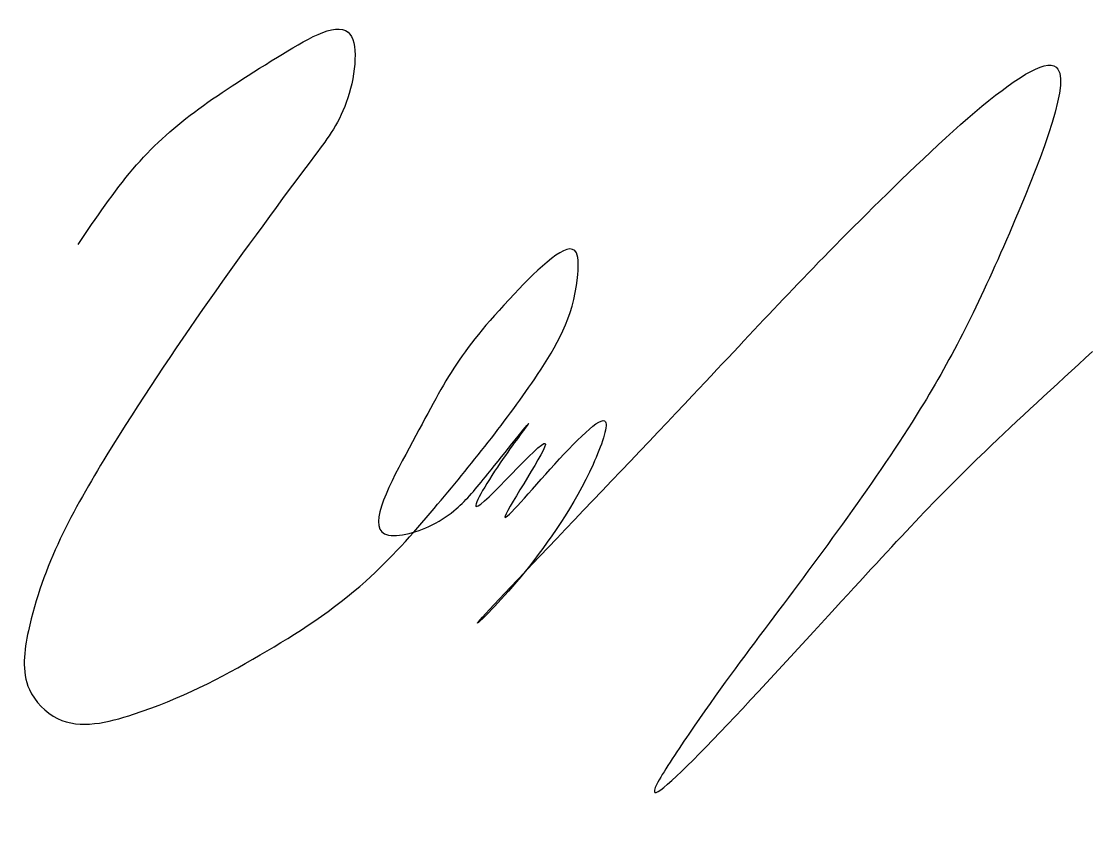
# Model space of a CAD drawing. Header units: millimetres. Extents: x -1039 to 3660, y -1161 to 2370.
import ezdxf

# ---------------------------------------------------------------- set-up
doc = ezdxf.new("R2010")
doc.units = ezdxf.units.MM

msp = doc.modelspace()

# ---------------------------------------------------------------- linework, layer by layer
at = {"color": 5}
msp.add_spline([(-789.8, 1392.5), (-549.5, 1723), (84.1, 2213.6), (393.9, 2323.7), (392.7, 2034.6), (251.2, 1786.8), (-663.8, 469.7), (-1008.1, -302.2), (-1004, -559), (-880.3, -686.8), (-546.9, -667.9), (8.8, -408.1), (472, -83.9), (771.7, 234.8), (1225.1, 822), (1400.1, 1245.4), (1395.4, 1355.2), (1123.5, 1175.8), (662, 499.1), (553.9, 122.9), (762.3, 162.1), (868.6, 232.9), (1006.8, 385.8), (1186.4, 607.5), (1074, 452.9), (956.4, 243.1), (1258.7, 520), (1082.4, 201.2), (1523.3, 614.6), (1468.5, 427.7), (965.4, -266.1), (1905.1, 729.7), (2669, 1526.7), (3508, 2161.3), (3294.6, 1441.8), (2904.1, 671), (2240.9, -268.6), (1888.3, -755.2), (1748.6, -974.7), (2501.1, -235), (3189.5, 486.4), (3659.7, 922.7)], degree=3, dxfattribs=at)

doc.saveas('drawing.dxf')
